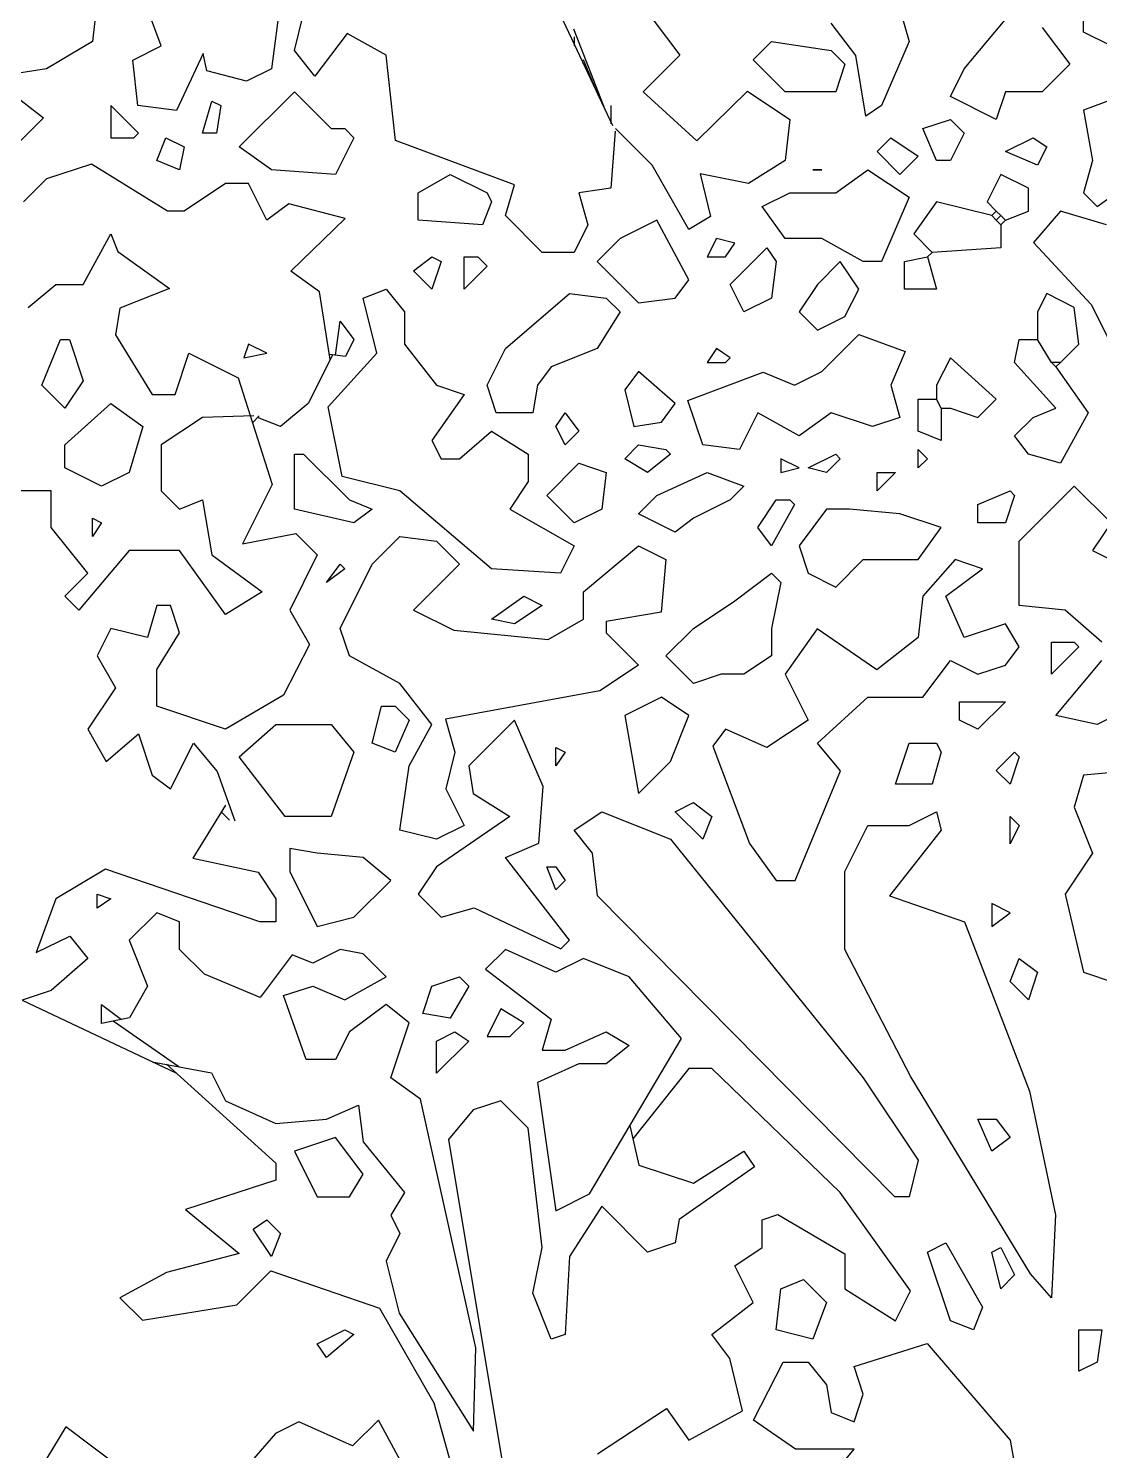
# Model space of a CAD drawing. Header units: millimetres. Extents: x 1211.91 to 1219.54, y 1029.16 to 1038.08.
# Drawn here: x 1215.186 to 1215.802, y 1036.678 to 1037.497 of the extents above; entities that cross this region are included whole.
import ezdxf

# ---------------------------------------------------------------- set-up
doc = ezdxf.new("R2010")
doc.units = ezdxf.units.MM
doc.header["$MEASUREMENT"] = 0
for name, color, linetype in [('Hojas01', 94, 'CONTINUOUS'), ('Hojas02', 62, 'CONTINUOUS'), ('Tronco', 34, 'CONTINUOUS')]:
    doc.layers.add(name, color=color, linetype=linetype)

msp = doc.modelspace()

# ---------------------------------------------------------------- linework, layer by layer
at = {"layer": 'Hojas01', "linetype": 'Continuous'}
for p, q in [((1215.48194, 1037.52592), (1215.52181, 1037.44118)), ((1215.2252, 1037.51338), (1215.22256, 1037.48962)), ((1215.3308, 1037.51338), (1215.32552, 1037.47378)), ((1215.26216, 1037.48698), (1215.25424, 1037.5081)), ((1215.33872, 1037.48434), (1215.344, 1037.50546)), ((1215.6872, 1037.5081), (1215.69248, 1037.48962)), ((1215.51785, 1037.44976), (1215.4995, 1037.49662)), ((1215.54464, 1037.50282), (1215.56048, 1037.4817)), ((1215.66173, 1037.48144), (1215.6476, 1037.50018)), ((1215.22256, 1037.48962), (1215.19616, 1037.47378)), ((1215.24579, 1037.4788), (1215.26216, 1037.48698)), ((1215.36908, 1037.49424), (1215.3506, 1037.46956)), ((1215.39152, 1037.4817), (1215.36908, 1037.49424)), ((1215.69248, 1037.48962), (1215.67664, 1037.45266)), ((1215.2487, 1037.45266), (1215.24579, 1037.4788)), ((1215.28632, 1037.48263), (1215.27087, 1037.44989)), ((1215.2883, 1037.4726), (1215.28632, 1037.48263)), ((1215.3506, 1037.46956), (1215.33872, 1037.48434)), ((1215.39693, 1037.4326), (1215.39152, 1037.4817)), ((1215.51375, 1037.45821), (1215.50504, 1037.47906)), ((1215.56048, 1037.4817), (1215.53936, 1037.46058)), ((1215.66753, 1037.44659), (1215.66173, 1037.48144)), ((1215.19616, 1037.47378), (1215.16422, 1037.4689)), ((1215.31127, 1037.46666), (1215.2883, 1037.4726)), ((1215.32552, 1037.47378), (1215.31127, 1037.46666)), ((1215.16422, 1037.4689), (1215.19445, 1037.44567)), ((1215.53936, 1037.46058), (1215.57025, 1037.43234)), ((1215.57025, 1037.43234), (1215.59942, 1037.46098)), ((1215.59942, 1037.46098), (1215.62384, 1037.44474)), ((1215.81511, 1037.45834), (1215.7928, 1037.45002)), ((1215.19445, 1037.44567), (1215.17346, 1037.42468)), ((1215.27087, 1037.44989), (1215.2487, 1037.45266)), ((1215.52088, 1037.45266), (1215.52088, 1037.4421)), ((1215.67664, 1037.45266), (1215.66753, 1037.44659)), ((1215.7928, 1037.45002), (1215.79808, 1037.42098)), ((1215.52339, 1037.43788), (1215.52088, 1037.40514)), ((1215.54464, 1037.41834), (1215.52352, 1037.43946)), ((1215.62384, 1037.44474), (1215.6212, 1037.42098)), ((1215.46531, 1037.40712), (1215.39693, 1037.4326)), ((1215.6212, 1037.42098), (1215.60008, 1037.40778)), ((1215.79808, 1037.42098), (1215.7928, 1037.4025)), ((1215.80072, 1037.39458), (1215.83768, 1037.42098)), ((1215.22203, 1037.419), (1215.19616, 1037.41042)), ((1215.26573, 1037.39194), (1215.22203, 1037.419)), ((1215.56576, 1037.38138), (1215.54464, 1037.41834)), ((1215.60008, 1037.40778), (1215.57223, 1037.41333)), ((1215.57223, 1037.41333), (1215.57817, 1037.38878)), ((1215.19616, 1037.41042), (1215.18296, 1037.39722)), ((1215.29912, 1037.40778), (1215.27536, 1037.39194)), ((1215.31232, 1037.40778), (1215.29912, 1037.40778)), ((1215.32288, 1037.38666), (1215.31232, 1037.40778)), ((1215.46016, 1037.3893), (1215.46531, 1037.40712)), ((1215.52088, 1037.40514), (1215.5024, 1037.4025)), ((1215.5024, 1037.4025), (1215.50768, 1037.38402)), ((1215.7928, 1037.4025), (1215.80072, 1037.39458)), ((1215.27536, 1037.39194), (1215.26573, 1037.39194)), ((1215.33555, 1037.39617), (1215.32288, 1037.38666)), ((1215.36803, 1037.38772), (1215.33555, 1037.39617)), ((1215.48128, 1037.36818), (1215.46016, 1037.3893)), ((1215.57817, 1037.38878), (1215.56576, 1037.38138)), ((1215.7796, 1037.39194), (1215.76403, 1037.37386)), ((1215.806, 1037.38402), (1215.7796, 1037.39194)), ((1215.33661, 1037.35736), (1215.36803, 1037.38772)), ((1215.50768, 1037.38402), (1215.49976, 1037.36818)), ((1215.21728, 1037.3497), (1215.23312, 1037.37874)), ((1215.23312, 1037.37874), (1215.23708, 1037.36871)), ((1215.76403, 1037.37386), (1215.79729, 1037.33809)), ((1215.23708, 1037.36871), (1215.26691, 1037.34733)), ((1215.49976, 1037.36818), (1215.48128, 1037.36818)), ((1215.35324, 1037.34535), (1215.33661, 1037.35736)), ((1215.1856, 1037.3365), (1215.20144, 1037.3497)), ((1215.20144, 1037.3497), (1215.21728, 1037.3497)), ((1215.26691, 1037.34733), (1215.23827, 1037.33598)), ((1215.35931, 1037.30654), (1215.35324, 1037.34535)), ((1215.37832, 1037.34178), (1215.39152, 1037.34706)), ((1215.38624, 1037.3101), (1215.37832, 1037.34178)), ((1215.39152, 1037.34706), (1215.40208, 1037.33386)), ((1215.23827, 1037.33598), (1215.23576, 1037.32066)), ((1215.40208, 1037.33386), (1215.40208, 1037.31538)), ((1215.79729, 1037.33809), (1215.80904, 1037.31459)), ((1215.36235, 1037.30892), (1215.36512, 1037.32858)), ((1215.36512, 1037.32858), (1215.37304, 1037.31802)), ((1215.23576, 1037.32066), (1215.25688, 1037.28634)), ((1215.37304, 1037.31802), (1215.36816, 1037.30812)), ((1215.40208, 1037.31538), (1215.42056, 1037.29162)), ((1215.64232, 1037.29954), (1215.66357, 1037.3208)), ((1215.66357, 1037.3208), (1215.69024, 1037.31103)), ((1215.27008, 1037.28634), (1215.278, 1037.3101)), ((1215.278, 1037.3101), (1215.30638, 1037.29598)), ((1215.36063, 1037.30905), (1215.34664, 1037.28106)), ((1215.35826, 1037.27922), (1215.38624, 1037.3101)), ((1215.36816, 1037.30812), (1215.35892, 1037.30931)), ((1215.69024, 1037.31103), (1215.68192, 1037.29162)), ((1215.5651, 1037.28291), (1215.60853, 1037.29928)), ((1215.60853, 1037.29928), (1215.62648, 1037.29162)), ((1215.62648, 1037.29162), (1215.64232, 1037.29954)), ((1215.30638, 1037.29598), (1215.32605, 1037.2346)), ((1215.42056, 1037.29162), (1215.4364, 1037.28634)), ((1215.68192, 1037.29162), (1215.6872, 1037.27314)), ((1215.25688, 1037.28634), (1215.27008, 1037.28634)), ((1215.4364, 1037.28634), (1215.41792, 1037.25994)), ((1215.57368, 1037.2573), (1215.5651, 1037.28291)), ((1215.31536, 1037.27407), (1215.28592, 1037.27314)), ((1215.31853, 1037.27407), (1215.31457, 1037.27011)), ((1215.34664, 1037.28106), (1215.3308, 1037.26786)), ((1215.36618, 1037.23922), (1215.35826, 1037.27922)), ((1215.60536, 1037.27578), (1215.5948, 1037.25466)), ((1215.62912, 1037.26258), (1215.60536, 1037.27578)), ((1215.6476, 1037.27578), (1215.62912, 1037.26258)), ((1215.67136, 1037.26786), (1215.6476, 1037.27578)), ((1215.28592, 1037.27314), (1215.26216, 1037.2573)), ((1215.3308, 1037.26786), (1215.3176, 1037.27314)), ((1215.6872, 1037.27314), (1215.67136, 1037.26786)), ((1215.26216, 1037.2573), (1215.26216, 1037.2309)), ((1215.41792, 1037.25994), (1215.4232, 1037.24938)), ((1215.43376, 1037.24938), (1215.45224, 1037.26522)), ((1215.45224, 1037.26522), (1215.47336, 1037.25202)), ((1215.5948, 1037.25466), (1215.57368, 1037.2573)), ((1215.4232, 1037.24938), (1215.43376, 1037.24938)), ((1215.47336, 1037.25202), (1215.47336, 1037.23618)), ((1215.32605, 1037.2346), (1215.30889, 1037.20041)), ((1215.39944, 1037.2309), (1215.36618, 1037.23922)), ((1215.47336, 1037.23618), (1215.4628, 1037.22034)), ((1215.75584, 1037.20186), (1215.78752, 1037.23354)), ((1215.78752, 1037.23354), (1215.80864, 1037.21242)), ((1215.1988, 1037.2309), (1215.18032, 1037.2309)), ((1215.1988, 1037.20978), (1215.1988, 1037.2309)), ((1215.26216, 1037.2309), (1215.27272, 1037.22034)), ((1215.27272, 1037.22034), (1215.28592, 1037.22562)), ((1215.28592, 1037.22562), (1215.2912, 1037.19394)), ((1215.45224, 1037.18602), (1215.39944, 1037.2309)), ((1215.4628, 1037.22034), (1215.49976, 1037.19922)), ((1215.21992, 1037.18338), (1215.1988, 1037.20978)), ((1215.80864, 1037.21242), (1215.79808, 1037.19658)), ((1215.30889, 1037.20041), (1215.33965, 1037.20622)), ((1215.33965, 1037.20622), (1215.35192, 1037.19394)), ((1215.3836, 1037.18866), (1215.39944, 1037.2045)), ((1215.39944, 1037.2045), (1215.42056, 1037.20186)), ((1215.42056, 1037.20186), (1215.43376, 1037.18866)), ((1215.75584, 1037.1649), (1215.75584, 1037.20186)), ((1215.24368, 1037.19658), (1215.21464, 1037.16226)), ((1215.27272, 1037.19658), (1215.24368, 1037.19658)), ((1215.29912, 1037.15962), (1215.27272, 1037.19658)), ((1215.2912, 1037.19394), (1215.32024, 1037.17282)), ((1215.35192, 1037.19394), (1215.33608, 1037.16226)), ((1215.49976, 1037.19922), (1215.49184, 1037.18338)), ((1215.50504, 1037.17282), (1215.53672, 1037.19922)), ((1215.53672, 1037.19922), (1215.55256, 1037.1913)), ((1215.79808, 1037.19658), (1215.8192, 1037.18602)), ((1215.36512, 1037.1517), (1215.3836, 1037.18866)), ((1215.43376, 1037.18866), (1215.40736, 1037.16226)), ((1215.49184, 1037.18338), (1215.45224, 1037.18602)), ((1215.55256, 1037.1913), (1215.54979, 1037.16094)), ((1215.71888, 1037.1913), (1215.7004, 1037.17018)), ((1215.7136, 1037.17018), (1215.73472, 1037.18602)), ((1215.73472, 1037.18602), (1215.71888, 1037.1913)), ((1215.20672, 1037.17018), (1215.21992, 1037.18338)), ((1215.21464, 1037.16226), (1215.20672, 1037.17018)), ((1215.32024, 1037.17282), (1215.29912, 1037.15962)), ((1215.50504, 1037.15698), (1215.50504, 1037.17282)), ((1215.7004, 1037.17018), (1215.69776, 1037.14642)), ((1215.72416, 1037.14642), (1215.7136, 1037.17018)), ((1215.25952, 1037.1649), (1215.25424, 1037.14642)), ((1215.26744, 1037.1649), (1215.25952, 1037.1649)), ((1215.27272, 1037.14906), (1215.26744, 1037.1649)), ((1215.33608, 1037.16226), (1215.34743, 1037.14246)), ((1215.40736, 1037.16226), (1215.43059, 1037.15065)), ((1215.54979, 1037.16094), (1215.51824, 1037.15566)), ((1215.78224, 1037.16226), (1215.75584, 1037.1649)), ((1215.80336, 1037.14378), (1215.78224, 1037.16226)), ((1215.23312, 1037.1517), (1215.2252, 1037.13586)), ((1215.25424, 1037.14642), (1215.23312, 1037.1517)), ((1215.3704, 1037.13586), (1215.36512, 1037.1517)), ((1215.48471, 1037.14537), (1215.50504, 1037.15698)), ((1215.51824, 1037.15566), (1215.51824, 1037.14906)), ((1215.63955, 1037.15144), (1215.6212, 1037.1253)), ((1215.67387, 1037.12781), (1215.63955, 1037.15144)), ((1215.74792, 1037.15434), (1215.72416, 1037.14642)), ((1215.75584, 1037.14114), (1215.74792, 1037.15434)), ((1215.25952, 1037.12794), (1215.27272, 1037.14906)), ((1215.43059, 1037.15065), (1215.48471, 1037.14537)), ((1215.51824, 1037.14906), (1215.53672, 1037.13058)), ((1215.69776, 1037.14642), (1215.67387, 1037.12781)), ((1215.2252, 1037.13586), (1215.23576, 1037.11738)), ((1215.34743, 1037.14246), (1215.33252, 1037.11316)), ((1215.39944, 1037.12002), (1215.3704, 1037.13586)), ((1215.74792, 1037.13058), (1215.75584, 1037.14114)), ((1215.25952, 1037.10682), (1215.25952, 1037.12794)), ((1215.53672, 1037.13058), (1215.51441, 1037.11567)), ((1215.7004, 1037.1121), (1215.71624, 1037.13322)), ((1215.71624, 1037.13322), (1215.73208, 1037.1253)), ((1215.73208, 1037.1253), (1215.74792, 1037.13058)), ((1215.77696, 1037.10154), (1215.80336, 1037.13322)), ((1215.41792, 1037.09626), (1215.39944, 1037.12002)), ((1215.6212, 1037.1253), (1215.6344, 1037.0989)), ((1215.23576, 1037.11738), (1215.21992, 1037.09362)), ((1215.33252, 1037.11316), (1215.29912, 1037.09362)), ((1215.51441, 1037.11567), (1215.42571, 1037.09943)), ((1215.63968, 1037.0857), (1215.66872, 1037.1121)), ((1215.66872, 1037.1121), (1215.7004, 1037.1121)), ((1215.29912, 1037.09362), (1215.25952, 1037.10682)), ((1215.82184, 1037.10682), (1215.80072, 1037.09626)), ((1215.21992, 1037.09362), (1215.23048, 1037.07514)), ((1215.40472, 1037.0725), (1215.41792, 1037.09626)), ((1215.42571, 1037.09943), (1215.43112, 1037.08042)), ((1215.46544, 1037.0989), (1215.43904, 1037.0725)), ((1215.48181, 1037.06062), (1215.46544, 1037.0989)), ((1215.6344, 1037.0989), (1215.61064, 1037.08306)), ((1215.80072, 1037.09626), (1215.77696, 1037.10154)), ((1215.23048, 1037.07514), (1215.24896, 1037.09098)), ((1215.24896, 1037.09098), (1215.25688, 1037.06722)), ((1215.26744, 1037.0593), (1215.28064, 1037.0857)), ((1215.28064, 1037.0857), (1215.29437, 1037.0692)), ((1215.65301, 1037.06973), (1215.63968, 1037.0857)), ((1215.43112, 1037.08042), (1215.42584, 1037.0593)), ((1215.29437, 1037.0692), (1215.3044, 1037.04082)), ((1215.39944, 1037.03554), (1215.40472, 1037.0725)), ((1215.43904, 1037.0725), (1215.44168, 1037.05666)), ((1215.82184, 1037.06986), (1215.7928, 1037.06722)), ((1215.25688, 1037.06722), (1215.26744, 1037.0593)), ((1215.7928, 1037.06722), (1215.78752, 1037.04874)), ((1215.42584, 1037.0593), (1215.4364, 1037.03818)), ((1215.44168, 1037.05666), (1215.4628, 1037.04346)), ((1215.47943, 1037.02802), (1215.48181, 1037.06062)), ((1215.29912, 1037.04993), (1215.28038, 1037.01944)), ((1215.30137, 1037.04122), (1215.29675, 1037.04584)), ((1215.78752, 1037.04874), (1215.79808, 1037.02234)), ((1215.4628, 1037.04346), (1215.42056, 1037.01442)), ((1215.4364, 1037.03818), (1215.42056, 1037.03026)), ((1215.42056, 1037.03026), (1215.39944, 1037.03554)), ((1215.46016, 1037.0197), (1215.47943, 1037.02802)), ((1215.79808, 1037.02234), (1215.78224, 1036.99858)), ((1215.23009, 1037.0131), (1215.20144, 1036.99594)), ((1215.31879, 1036.98274), (1215.23009, 1037.0131)), ((1215.28038, 1037.01944), (1215.318, 1037.01126)), ((1215.42056, 1037.01442), (1215.41, 1036.99858)), ((1215.49712, 1036.97218), (1215.46016, 1037.0197)), ((1215.318, 1037.01126), (1215.32816, 1036.99594)), ((1215.20144, 1036.99594), (1215.19022, 1036.96506)), ((1215.32816, 1036.99594), (1215.32816, 1036.98274)), ((1215.41, 1036.99858), (1215.4232, 1036.98538)), ((1215.78224, 1036.99858), (1215.7928, 1036.9537)), ((1215.25952, 1036.98802), (1215.24368, 1036.97218)), ((1215.27272, 1036.98274), (1215.25952, 1036.98802)), ((1215.4232, 1036.98538), (1215.44221, 1036.9908)), ((1215.44221, 1036.9908), (1215.49211, 1036.96717)), ((1215.27272, 1036.9669), (1215.27272, 1036.98274)), ((1215.32816, 1036.98274), (1215.31879, 1036.98274)), ((1215.19022, 1036.96506), (1215.20963, 1036.97443)), ((1215.20963, 1036.97443), (1215.21992, 1036.96162)), ((1215.24368, 1036.97218), (1215.25424, 1036.94578)), ((1215.49211, 1036.96717), (1215.49712, 1036.97218)), ((1215.28698, 1036.95265), (1215.27272, 1036.9669)), ((1215.33753, 1036.96374), (1215.31905, 1036.93918)), ((1215.34928, 1036.95898), (1215.33753, 1036.96374)), ((1215.36512, 1036.9669), (1215.34928, 1036.95898)), ((1215.37832, 1036.96426), (1215.36512, 1036.9669)), ((1215.39152, 1036.95106), (1215.37832, 1036.96426)), ((1215.46016, 1036.9669), (1215.44881, 1036.95555)), ((1215.4892, 1036.9537), (1215.46016, 1036.9669)), ((1215.21992, 1036.96162), (1215.1988, 1036.94314)), ((1215.44881, 1036.95555), (1215.48643, 1036.92678)), ((1215.50504, 1036.96162), (1215.4892, 1036.9537)), ((1215.53144, 1036.95106), (1215.50504, 1036.96162)), ((1215.31905, 1036.93918), (1215.28698, 1036.95265)), ((1215.36776, 1036.93786), (1215.39152, 1036.95106)), ((1215.7928, 1036.9537), (1215.81049, 1036.94776)), ((1215.1988, 1036.94314), (1215.18217, 1036.9376)), ((1215.25424, 1036.94578), (1215.24381, 1036.92757)), ((1215.33252, 1036.94024), (1215.34928, 1036.94578)), ((1215.34545, 1036.90354), (1215.33252, 1036.94024)), ((1215.34928, 1036.94578), (1215.36776, 1036.93786)), ((1215.18217, 1036.9376), (1215.27061, 1036.89576)), ((1215.22784, 1036.92414), (1215.22784, 1036.93522)), ((1215.22784, 1036.93522), (1215.23933, 1036.92651)), ((1215.39152, 1036.93522), (1215.3704, 1036.91938)), ((1215.40472, 1036.92466), (1215.39152, 1036.93522)), ((1215.24381, 1036.92757), (1215.22784, 1036.92414)), ((1215.27233, 1036.89932), (1215.23457, 1036.92559)), ((1215.39416, 1036.89298), (1215.40472, 1036.92466)), ((1215.48643, 1036.92678), (1215.48128, 1036.90882)), ((1215.3704, 1036.91938), (1215.36248, 1036.90354)), ((1215.49448, 1036.90882), (1215.51824, 1036.91938)), ((1215.51824, 1036.91938), (1215.53144, 1036.91146)), ((1215.48128, 1036.90882), (1215.49448, 1036.90882)), ((1215.53144, 1036.91146), (1215.51824, 1036.9009)), ((1215.25688, 1036.90222), (1215.29107, 1036.89589)), ((1215.26507, 1036.90077), (1215.32816, 1036.84375)), ((1215.36248, 1036.90354), (1215.34545, 1036.90354)), ((1215.5024, 1036.9009), (1215.47864, 1036.89034)), ((1215.51824, 1036.9009), (1215.5024, 1036.9009)), ((1215.29107, 1036.89589), (1215.29912, 1036.87978)), ((1215.41132, 1036.88071), (1215.39416, 1036.89298)), ((1215.47864, 1036.89034), (1215.4892, 1036.81642)), ((1215.29912, 1036.87978), (1215.32816, 1036.86658)), ((1215.3572, 1036.86922), (1215.37568, 1036.87714)), ((1215.37568, 1036.87714), (1215.37832, 1036.85602)), ((1215.45752, 1036.87978), (1215.44168, 1036.8745)), ((1215.47336, 1036.86394), (1215.45752, 1036.87978)), ((1215.32816, 1036.86658), (1215.3572, 1036.86922)), ((1215.53184, 1036.8654), (1215.53699, 1036.84269)), ((1215.48128, 1036.7953), (1215.47336, 1036.86394)), ((1215.37832, 1036.85602), (1215.40208, 1036.82698)), ((1215.5684, 1036.83226), (1215.59744, 1036.85074)), ((1215.59744, 1036.85074), (1215.60351, 1036.84164)), ((1215.32816, 1036.84375), (1215.32816, 1036.83411)), ((1215.53699, 1036.84269), (1215.5684, 1036.83226)), ((1215.60351, 1036.84164), (1215.56009, 1036.81141)), ((1215.32816, 1036.83411), (1215.27602, 1036.81708)), ((1215.40208, 1036.82698), (1215.39416, 1036.81378)), ((1215.4892, 1036.81642), (1215.50847, 1036.82606)), ((1215.27602, 1036.81708), (1215.30691, 1036.79174)), ((1215.5156, 1036.81906), (1215.49712, 1036.79002)), ((1215.542, 1036.79266), (1215.5156, 1036.81906)), ((1215.39416, 1036.81378), (1215.39944, 1036.80322)), ((1215.56009, 1036.81141), (1215.55784, 1036.79794)), ((1215.608, 1036.81114), (1215.61698, 1036.81418)), ((1215.608, 1036.7953), (1215.608, 1036.81114)), ((1215.61698, 1036.81418), (1215.65552, 1036.79161)), ((1215.39944, 1036.80322), (1215.39152, 1036.78738)), ((1215.30691, 1036.79174), (1215.2652, 1036.78078)), ((1215.476, 1036.7689), (1215.48128, 1036.7953)), ((1215.55784, 1036.79794), (1215.542, 1036.79266)), ((1215.59216, 1036.78474), (1215.608, 1036.7953)), ((1215.65552, 1036.79161), (1215.65552, 1036.77154)), ((1215.49712, 1036.79002), (1215.49448, 1036.74514)), ((1215.60272, 1036.76362), (1215.59216, 1036.78474)), ((1215.2652, 1036.78078), (1215.2384, 1036.76626)), ((1215.30572, 1036.7623), (1215.32526, 1036.78184)), ((1215.2384, 1036.76626), (1215.25134, 1036.75333)), ((1215.48656, 1036.7425), (1215.476, 1036.7689)), ((1215.25134, 1036.75333), (1215.30572, 1036.7623)), ((1215.57896, 1036.74514), (1215.60272, 1036.76362)), ((1215.49448, 1036.74514), (1215.48656, 1036.7425)), ((1215.58926, 1036.73142), (1215.57896, 1036.74514)), ((1215.59665, 1036.70119), (1215.58926, 1036.73142)), ((1215.60299, 1036.69578), (1215.62001, 1036.7293)), ((1215.62001, 1036.7293), (1215.6344, 1036.7293)), ((1215.6344, 1036.7293), (1215.64496, 1036.7161)), ((1215.66608, 1036.71082), (1215.6608, 1036.7268)), ((1215.64496, 1036.7161), (1215.6476, 1036.70026)), ((1215.6608, 1036.69498), (1215.66608, 1036.71082)), ((1215.51309, 1036.67637), (1215.55283, 1036.70251)), ((1215.55283, 1036.70251), (1215.56576, 1036.68442)), ((1215.56576, 1036.68442), (1215.59665, 1036.70119)), ((1215.34136, 1036.69498), (1215.3279, 1036.68825)), ((1215.37225, 1036.68099), (1215.34136, 1036.69498)), ((1215.38717, 1036.69591), (1215.37225, 1036.68099)), ((1215.40472, 1036.6633), (1215.38717, 1036.69591)), ((1215.62701, 1036.67914), (1215.60299, 1036.69578)), ((1215.6476, 1036.70026), (1215.6608, 1036.69498)), ((1215.20725, 1036.69195), (1215.18587, 1036.65684)), ((1215.2384, 1036.66858), (1215.20725, 1036.69195)), ((1215.3279, 1036.68825), (1215.30533, 1036.66198)), ((1215.6608, 1036.67914), (1215.62701, 1036.67914)), ((1215.6476, 1036.6633), (1215.6608, 1036.67914))]:
    msp.add_line(p, q, dxfattribs=at)
at = {"layer": 'Hojas02', "linetype": 'Continuous'}
for p, q in [((1215.72416, 1037.47378), (1215.75056, 1037.50546)), ((1215.7928, 1037.4949), (1215.7928, 1037.51074)), ((1215.76904, 1037.49754), (1215.78488, 1037.47642)), ((1215.80864, 1037.48698), (1215.7928, 1037.4949)), ((1215.49976, 1037.49226), (1215.49976, 1037.48698)), ((1215.60272, 1037.47906), (1215.61328, 1037.48962)), ((1215.61328, 1037.48962), (1215.6476, 1037.48434)), ((1215.6212, 1037.46058), (1215.60272, 1037.47906)), ((1215.6476, 1037.48434), (1215.65552, 1037.47642)), ((1215.65552, 1037.47642), (1215.65024, 1037.46058)), ((1215.71624, 1037.45794), (1215.72416, 1037.47378)), ((1215.78488, 1037.47642), (1215.76904, 1037.46058)), ((1215.28592, 1037.43682), (1215.2912, 1037.4553)), ((1215.2912, 1037.4553), (1215.29648, 1037.45266)), ((1215.30704, 1037.4289), (1215.33872, 1037.46058)), ((1215.33872, 1037.46058), (1215.35984, 1037.43946)), ((1215.65024, 1037.46058), (1215.6212, 1037.46058)), ((1215.74264, 1037.44474), (1215.71624, 1037.45794)), ((1215.74792, 1037.46058), (1215.74264, 1037.44474)), ((1215.76904, 1037.46058), (1215.74792, 1037.46058)), ((1215.24896, 1037.43682), (1215.23312, 1037.45266)), ((1215.23312, 1037.45266), (1215.23312, 1037.43418)), ((1215.29648, 1037.45266), (1215.29384, 1037.43682)), ((1215.35984, 1037.43946), (1215.36776, 1037.43946)), ((1215.36776, 1037.43946), (1215.37304, 1037.43418)), ((1215.7004, 1037.43946), (1215.71624, 1037.44474)), ((1215.70832, 1037.42098), (1215.7004, 1037.43946)), ((1215.71624, 1037.44474), (1215.72416, 1037.43682)), ((1215.23312, 1037.43418), (1215.24632, 1037.43418)), ((1215.24632, 1037.43418), (1215.24896, 1037.43682)), ((1215.25952, 1037.42098), (1215.2648, 1037.43418)), ((1215.2648, 1037.43418), (1215.27536, 1037.4289)), ((1215.29384, 1037.43682), (1215.28592, 1037.43682)), ((1215.37304, 1037.43418), (1215.36248, 1037.41306)), ((1215.674, 1037.42626), (1215.68192, 1037.43418)), ((1215.68192, 1037.43418), (1215.69776, 1037.42362)), ((1215.72416, 1037.43682), (1215.71624, 1037.42098)), ((1215.74792, 1037.42626), (1215.76376, 1037.43418)), ((1215.76376, 1037.43418), (1215.77168, 1037.4289)), ((1215.27272, 1037.4157), (1215.25952, 1037.42098)), ((1215.27536, 1037.4289), (1215.27272, 1037.4157)), ((1215.32552, 1037.4157), (1215.30704, 1037.4289)), ((1215.6872, 1037.41306), (1215.674, 1037.42626)), ((1215.69776, 1037.42362), (1215.6872, 1037.41306)), ((1215.71624, 1037.42098), (1215.70832, 1037.42098)), ((1215.7664, 1037.41834), (1215.74792, 1037.42626)), ((1215.77168, 1037.4289), (1215.7664, 1037.41834)), ((1215.36248, 1037.41306), (1215.32552, 1037.4157)), ((1215.41, 1037.4025), (1215.42848, 1037.41306)), ((1215.42848, 1037.41306), (1215.4496, 1037.4025)), ((1215.64232, 1037.4157), (1215.63704, 1037.4157)), ((1215.63704, 1037.4157), (1215.64232, 1037.4157)), ((1215.65024, 1037.4025), (1215.66872, 1037.4157)), ((1215.66872, 1037.4157), (1215.69248, 1037.39986)), ((1215.74528, 1037.41306), (1215.73736, 1037.39722)), ((1215.76112, 1037.40514), (1215.74528, 1037.41306)), ((1215.76112, 1037.39194), (1215.76112, 1037.40514)), ((1215.41, 1037.38666), (1215.41, 1037.4025)), ((1215.45224, 1037.39722), (1215.44696, 1037.38402)), ((1215.4496, 1037.4025), (1215.45224, 1037.39722)), ((1215.608, 1037.39458), (1215.62384, 1037.4025)), ((1215.62384, 1037.4025), (1215.65024, 1037.4025)), ((1215.69248, 1037.39986), (1215.67664, 1037.3629)), ((1215.70832, 1037.39722), (1215.69512, 1037.37874)), ((1215.74, 1037.3893), (1215.70832, 1037.39722)), ((1215.73736, 1037.39722), (1215.74264, 1037.39194)), ((1215.6212, 1037.3761), (1215.608, 1037.39458)), ((1215.74264, 1037.39194), (1215.74, 1037.3893)), ((1215.74264, 1037.38666), (1215.74, 1037.3893)), ((1215.74528, 1037.3893), (1215.74264, 1037.39194)), ((1215.74528, 1037.3893), (1215.74264, 1037.38666)), ((1215.74792, 1037.38666), (1215.74528, 1037.3893)), ((1215.74792, 1037.38666), (1215.76112, 1037.39194)), ((1215.44696, 1037.38402), (1215.41, 1037.38666)), ((1215.54728, 1037.38666), (1215.52616, 1037.3761)), ((1215.56576, 1037.35234), (1215.54728, 1037.38666)), ((1215.74528, 1037.38402), (1215.74264, 1037.38666)), ((1215.74792, 1037.38666), (1215.74528, 1037.38402)), ((1215.74528, 1037.38402), (1215.74528, 1037.37082)), ((1215.52616, 1037.3761), (1215.51296, 1037.3629)), ((1215.5816, 1037.3761), (1215.57632, 1037.36554)), ((1215.59216, 1037.37346), (1215.5816, 1037.3761)), ((1215.58688, 1037.36554), (1215.59216, 1037.37346)), ((1215.64232, 1037.3761), (1215.6212, 1037.3761)), ((1215.66608, 1037.3629), (1215.64232, 1037.3761)), ((1215.69512, 1037.37874), (1215.70568, 1037.36818)), ((1215.40736, 1037.35762), (1215.41792, 1037.36554)), ((1215.41792, 1037.36554), (1215.4232, 1037.3629)), ((1215.4364, 1037.34706), (1215.4364, 1037.36554)), ((1215.4364, 1037.36554), (1215.44432, 1037.36554)), ((1215.44432, 1037.36554), (1215.4496, 1037.36026)), ((1215.57632, 1037.36554), (1215.58688, 1037.36554)), ((1215.58952, 1037.3497), (1215.61064, 1037.37082)), ((1215.61064, 1037.37082), (1215.61592, 1037.3629)), ((1215.68984, 1037.3629), (1215.70304, 1037.36554)), ((1215.70568, 1037.36818), (1215.70304, 1037.36554)), ((1215.70304, 1037.36554), (1215.70832, 1037.34706)), ((1215.74528, 1037.37082), (1215.70568, 1037.36818)), ((1215.41792, 1037.34706), (1215.40736, 1037.35762)), ((1215.4232, 1037.3629), (1215.41792, 1037.34706)), ((1215.4496, 1037.36026), (1215.4364, 1037.34706)), ((1215.51296, 1037.3629), (1215.53672, 1037.33914)), ((1215.61592, 1037.3629), (1215.61328, 1037.34178)), ((1215.65288, 1037.3629), (1215.63968, 1037.3497)), ((1215.66344, 1037.34706), (1215.65288, 1037.3629)), ((1215.67664, 1037.3629), (1215.66608, 1037.3629)), ((1215.68984, 1037.34706), (1215.68984, 1037.3629)), ((1215.55784, 1037.34178), (1215.56576, 1037.35234)), ((1215.59744, 1037.33386), (1215.58952, 1037.3497)), ((1215.63968, 1037.3497), (1215.62912, 1037.33386)), ((1215.46016, 1037.31274), (1215.49712, 1037.34442)), ((1215.49712, 1037.34442), (1215.51824, 1037.34178)), ((1215.51824, 1037.34178), (1215.52616, 1037.33386)), ((1215.53672, 1037.33914), (1215.55784, 1037.34178)), ((1215.61328, 1037.34178), (1215.59744, 1037.33386)), ((1215.65552, 1037.33122), (1215.66344, 1037.34706)), ((1215.70832, 1037.34706), (1215.68984, 1037.34706)), ((1215.77168, 1037.34442), (1215.7664, 1037.33386)), ((1215.78752, 1037.3365), (1215.77168, 1037.34442)), ((1215.52616, 1037.33386), (1215.51296, 1037.31274)), ((1215.62912, 1037.33386), (1215.63968, 1037.3233)), ((1215.63968, 1037.3233), (1215.65552, 1037.33122)), ((1215.7664, 1037.33386), (1215.7664, 1037.31802)), ((1215.79016, 1037.31538), (1215.78752, 1037.3365)), ((1215.19352, 1037.29162), (1215.20408, 1037.31802)), ((1215.20408, 1037.31802), (1215.20936, 1037.31802)), ((1215.20936, 1037.31802), (1215.21728, 1037.29426)), ((1215.31232, 1037.31538), (1215.30968, 1037.30746)), ((1215.32288, 1037.3101), (1215.31232, 1037.31538)), ((1215.7532, 1037.30482), (1215.75584, 1037.31802)), ((1215.75584, 1037.31802), (1215.7664, 1037.31802)), ((1215.77432, 1037.30482), (1215.7664, 1037.31802)), ((1215.7796, 1037.30482), (1215.79016, 1037.31538)), ((1215.30968, 1037.30746), (1215.32288, 1037.3101)), ((1215.4496, 1037.29162), (1215.46016, 1037.31274)), ((1215.51296, 1037.31274), (1215.48656, 1037.30218)), ((1215.5816, 1037.31274), (1215.57632, 1037.30482)), ((1215.58952, 1037.30746), (1215.5816, 1037.31274)), ((1215.58688, 1037.30482), (1215.58952, 1037.30746)), ((1215.71624, 1037.30746), (1215.70832, 1037.29162)), ((1215.74264, 1037.2837), (1215.71624, 1037.30746)), ((1215.48656, 1037.30218), (1215.47864, 1037.29162)), ((1215.53672, 1037.29954), (1215.5288, 1037.28898)), ((1215.55784, 1037.28106), (1215.53672, 1037.29954)), ((1215.57632, 1037.30482), (1215.58688, 1037.30482)), ((1215.77696, 1037.27842), (1215.7532, 1037.30482)), ((1215.7796, 1037.30482), (1215.77432, 1037.30482)), ((1215.77696, 1037.30218), (1215.77432, 1037.30482)), ((1215.7796, 1037.30482), (1215.77696, 1037.30218)), ((1215.77696, 1037.30218), (1215.79544, 1037.27578)), ((1215.20672, 1037.27842), (1215.19352, 1037.29162)), ((1215.21728, 1037.29426), (1215.20672, 1037.27842)), ((1215.45488, 1037.27578), (1215.4496, 1037.29162)), ((1215.47864, 1037.29162), (1215.476, 1037.27578)), ((1215.70832, 1037.29162), (1215.70832, 1037.2837)), ((1215.5288, 1037.28898), (1215.53408, 1037.26786)), ((1215.69776, 1037.26522), (1215.69776, 1037.2837)), ((1215.69776, 1037.2837), (1215.70832, 1037.2837)), ((1215.71096, 1037.27842), (1215.70832, 1037.2837)), ((1215.73208, 1037.27314), (1215.74264, 1037.2837)), ((1215.20672, 1037.2573), (1215.23312, 1037.28106)), ((1215.23312, 1037.28106), (1215.2516, 1037.26786)), ((1215.476, 1037.27578), (1215.45488, 1037.27578)), ((1215.4892, 1037.26786), (1215.49448, 1037.27578)), ((1215.49448, 1037.27578), (1215.5024, 1037.26522)), ((1215.54992, 1037.2705), (1215.55784, 1037.28106)), ((1215.71096, 1037.27842), (1215.71096, 1037.25994)), ((1215.71096, 1037.27842), (1215.71624, 1037.27842)), ((1215.71624, 1037.27842), (1215.73208, 1037.27314)), ((1215.76376, 1037.27314), (1215.77696, 1037.27842)), ((1215.79544, 1037.27578), (1215.7796, 1037.24674)), ((1215.2516, 1037.26786), (1215.24368, 1037.24146)), ((1215.49448, 1037.2573), (1215.4892, 1037.26786)), ((1215.53408, 1037.26786), (1215.54992, 1037.2705)), ((1215.7532, 1037.26258), (1215.76376, 1037.27314)), ((1215.20672, 1037.2441), (1215.20672, 1037.2573)), ((1215.5024, 1037.26522), (1215.49448, 1037.2573)), ((1215.5288, 1037.24938), (1215.53672, 1037.2573)), ((1215.53672, 1037.2573), (1215.55256, 1037.25466)), ((1215.71096, 1037.25994), (1215.69776, 1037.26522)), ((1215.76112, 1037.25202), (1215.7532, 1037.26258)), ((1215.33872, 1037.22034), (1215.33872, 1037.25202)), ((1215.33872, 1037.25202), (1215.344, 1037.25202)), ((1215.344, 1037.25202), (1215.3704, 1037.22562)), ((1215.542, 1037.24146), (1215.5288, 1037.24938)), ((1215.5552, 1037.25202), (1215.542, 1037.24146)), ((1215.55256, 1037.25466), (1215.5552, 1037.25202)), ((1215.62912, 1037.2441), (1215.61856, 1037.24938)), ((1215.61856, 1037.24938), (1215.61856, 1037.24146)), ((1215.6344, 1037.2441), (1215.65024, 1037.25202)), ((1215.65288, 1037.24938), (1215.64496, 1037.24146)), ((1215.65024, 1037.25202), (1215.65288, 1037.24938)), ((1215.69776, 1037.2441), (1215.69776, 1037.25466)), ((1215.69776, 1037.25466), (1215.70304, 1037.24938)), ((1215.70304, 1037.24938), (1215.69776, 1037.2441)), ((1215.7796, 1037.24674), (1215.76112, 1037.25202)), ((1215.22784, 1037.23354), (1215.20672, 1037.2441)), ((1215.24368, 1037.24146), (1215.22784, 1037.23354)), ((1215.48392, 1037.22826), (1215.5024, 1037.24674)), ((1215.5024, 1037.24674), (1215.51824, 1037.24146)), ((1215.51824, 1037.24146), (1215.5156, 1037.22034)), ((1215.54728, 1037.22826), (1215.57632, 1037.24146)), ((1215.57632, 1037.24146), (1215.59744, 1037.23354)), ((1215.61856, 1037.24146), (1215.62912, 1037.2441)), ((1215.64496, 1037.24146), (1215.6344, 1037.2441)), ((1215.68456, 1037.24146), (1215.674, 1037.2309)), ((1215.674, 1037.2309), (1215.674, 1037.24146)), ((1215.674, 1037.24146), (1215.68456, 1037.24146)), ((1215.59744, 1037.23354), (1215.58952, 1037.22562)), ((1215.3704, 1037.22562), (1215.3836, 1037.22034)), ((1215.49976, 1037.21242), (1215.48392, 1037.22826)), ((1215.53672, 1037.2177), (1215.54728, 1037.22826)), ((1215.58952, 1037.22562), (1215.5684, 1037.21506)), ((1215.60536, 1037.20978), (1215.61592, 1037.22562)), ((1215.61592, 1037.22562), (1215.62384, 1037.22562)), ((1215.62384, 1037.22562), (1215.62648, 1037.22298)), ((1215.73208, 1037.22298), (1215.75056, 1037.2309)), ((1215.7532, 1037.22826), (1215.74792, 1037.21242)), ((1215.75056, 1037.2309), (1215.7532, 1037.22826)), ((1215.37304, 1037.21242), (1215.33872, 1037.22034)), ((1215.3836, 1037.22034), (1215.37304, 1037.21242)), ((1215.5156, 1037.22034), (1215.49976, 1037.21242)), ((1215.55784, 1037.20714), (1215.53672, 1037.2177)), ((1215.62648, 1037.22298), (1215.61328, 1037.19922)), ((1215.64496, 1037.22034), (1215.62912, 1037.19922)), ((1215.65816, 1037.22034), (1215.64496, 1037.22034)), ((1215.6872, 1037.2177), (1215.65816, 1037.22034)), ((1215.71096, 1037.20978), (1215.6872, 1037.2177)), ((1215.73208, 1037.21242), (1215.73208, 1037.22298)), ((1215.22256, 1037.2045), (1215.22256, 1037.21506)), ((1215.22256, 1037.21506), (1215.22784, 1037.21242)), ((1215.22784, 1037.21242), (1215.22256, 1037.2045)), ((1215.5684, 1037.21506), (1215.55784, 1037.20714)), ((1215.61328, 1037.19922), (1215.60536, 1037.20978)), ((1215.69776, 1037.1913), (1215.71096, 1037.20978)), ((1215.74792, 1037.21242), (1215.73208, 1037.21242)), ((1215.62912, 1037.19922), (1215.6344, 1037.18338)), ((1215.3572, 1037.1781), (1215.36512, 1037.18866)), ((1215.36776, 1037.18602), (1215.3572, 1037.1781)), ((1215.36512, 1037.18866), (1215.36776, 1037.18602)), ((1215.65024, 1037.17546), (1215.66608, 1037.1913)), ((1215.66608, 1037.1913), (1215.69776, 1037.1913)), ((1215.59216, 1037.16754), (1215.61328, 1037.18338)), ((1215.61328, 1037.18338), (1215.61856, 1037.1781)), ((1215.61856, 1037.1781), (1215.61328, 1037.1517)), ((1215.6344, 1037.18338), (1215.65024, 1037.17546)), ((1215.45224, 1037.15698), (1215.47072, 1037.17018)), ((1215.47072, 1037.17018), (1215.48128, 1037.1649)), ((1215.5684, 1037.1517), (1215.59216, 1037.16754)), ((1215.48128, 1037.1649), (1215.46544, 1037.15434)), ((1215.46544, 1037.15434), (1215.45224, 1037.15698)), ((1215.55256, 1037.13586), (1215.5684, 1037.1517)), ((1215.61328, 1037.1517), (1215.61328, 1037.13586)), ((1215.77432, 1037.1253), (1215.77432, 1037.14378)), ((1215.77432, 1037.14378), (1215.78752, 1037.14378)), ((1215.78752, 1037.14378), (1215.79016, 1037.14114)), ((1215.5684, 1037.12002), (1215.55256, 1037.13586)), ((1215.61328, 1037.13586), (1215.59744, 1037.1253)), ((1215.79016, 1037.14114), (1215.77432, 1037.1253)), ((1215.58424, 1037.1253), (1215.5684, 1037.12002)), ((1215.59744, 1037.1253), (1215.58424, 1037.1253)), ((1215.54992, 1037.1121), (1215.5288, 1037.10154)), ((1215.56576, 1037.10154), (1215.54992, 1037.1121)), ((1215.3836, 1037.0857), (1215.38888, 1037.10682)), ((1215.38888, 1037.10682), (1215.3968, 1037.10682)), ((1215.3968, 1037.10682), (1215.40472, 1037.0989)), ((1215.72152, 1037.0989), (1215.72152, 1037.10946)), ((1215.72152, 1037.10946), (1215.74792, 1037.10946)), ((1215.74792, 1037.10946), (1215.73208, 1037.09362)), ((1215.30704, 1037.07778), (1215.32816, 1037.09626)), ((1215.32816, 1037.09626), (1215.35984, 1037.09626)), ((1215.35984, 1037.09626), (1215.37304, 1037.08042)), ((1215.40472, 1037.0989), (1215.3968, 1037.08042)), ((1215.5288, 1037.10154), (1215.53672, 1037.05666)), ((1215.5552, 1037.07514), (1215.56576, 1037.10154)), ((1215.73208, 1037.09362), (1215.72152, 1037.0989)), ((1215.3968, 1037.08042), (1215.3836, 1037.0857)), ((1215.68456, 1037.06194), (1215.69248, 1037.0857)), ((1215.69248, 1037.0857), (1215.70832, 1037.0857)), ((1215.70832, 1037.0857), (1215.71096, 1037.08042)), ((1215.33344, 1037.04346), (1215.30704, 1037.07778)), ((1215.37304, 1037.08042), (1215.35984, 1037.04346)), ((1215.4892, 1037.0725), (1215.4892, 1037.08306)), ((1215.4892, 1037.08306), (1215.49448, 1037.08042)), ((1215.49448, 1037.08042), (1215.4892, 1037.0725)), ((1215.71096, 1037.08042), (1215.70568, 1037.06194)), ((1215.74264, 1037.06986), (1215.7532, 1037.08042)), ((1215.75584, 1037.07778), (1215.75056, 1037.06194)), ((1215.7532, 1037.08042), (1215.75584, 1037.07778)), ((1215.53672, 1037.05666), (1215.5552, 1037.07514)), ((1215.75056, 1037.06194), (1215.74264, 1037.06986)), ((1215.70568, 1037.06194), (1215.68456, 1037.06194)), ((1215.55784, 1037.0461), (1215.5684, 1037.05138)), ((1215.57368, 1037.03026), (1215.55784, 1037.0461)), ((1215.5684, 1037.05138), (1215.57896, 1037.04346)), ((1215.35984, 1037.04346), (1215.33344, 1037.04346)), ((1215.57896, 1037.04346), (1215.57368, 1037.03026)), ((1215.35192, 1037.02234), (1215.33608, 1037.02498)), ((1215.33608, 1037.02498), (1215.33608, 1037.01178)), ((1215.37832, 1037.0197), (1215.35192, 1037.02234)), ((1215.33608, 1037.01178), (1215.35192, 1036.9801)), ((1215.39416, 1037.0065), (1215.37832, 1037.0197)), ((1215.4892, 1037.00122), (1215.48392, 1037.01442)), ((1215.48392, 1037.01442), (1215.4892, 1037.01442)), ((1215.4892, 1037.01442), (1215.49448, 1037.0065)), ((1215.37304, 1036.98538), (1215.39416, 1037.0065)), ((1215.49448, 1037.0065), (1215.4892, 1037.00122)), ((1215.2252, 1036.99066), (1215.2252, 1036.99858)), ((1215.2252, 1036.99858), (1215.23312, 1036.99594)), ((1215.23312, 1036.99594), (1215.2252, 1036.99066)), ((1215.35192, 1036.9801), (1215.37304, 1036.98538)), ((1215.41792, 1036.94578), (1215.43376, 1036.95106)), ((1215.43376, 1036.95106), (1215.43904, 1036.94578)), ((1215.41264, 1036.92994), (1215.41792, 1036.94578)), ((1215.43904, 1036.94578), (1215.42848, 1036.9273)), ((1215.42848, 1036.9273), (1215.41264, 1036.92994)), ((1215.45752, 1036.93258), (1215.4496, 1036.91674)), ((1215.47072, 1036.92466), (1215.45752, 1036.93258)), ((1215.4628, 1036.91674), (1215.47072, 1036.92466)), ((1215.42056, 1036.9141), (1215.43112, 1036.91938)), ((1215.43904, 1036.9141), (1215.42056, 1036.89562)), ((1215.42056, 1036.89562), (1215.42056, 1036.9141)), ((1215.43112, 1036.91938), (1215.43904, 1036.9141)), ((1215.4496, 1036.91674), (1215.4628, 1036.91674)), ((1215.36248, 1036.85866), (1215.33872, 1036.85074)), ((1215.37832, 1036.83754), (1215.36248, 1036.85866)), ((1215.33872, 1036.85074), (1215.35192, 1036.82434)), ((1215.3704, 1036.82434), (1215.37832, 1036.83754)), ((1215.35192, 1036.82434), (1215.3704, 1036.82434)), ((1215.31496, 1036.80586), (1215.32288, 1036.81114)), ((1215.32288, 1036.81114), (1215.3308, 1036.80322)), ((1215.32552, 1036.79002), (1215.31496, 1036.80586)), ((1215.3308, 1036.80322), (1215.32552, 1036.79002)), ((1215.61856, 1036.77154), (1215.63176, 1036.77682)), ((1215.63176, 1036.77682), (1215.64496, 1036.76362)), ((1215.61592, 1036.74778), (1215.61856, 1036.77154)), ((1215.64496, 1036.76362), (1215.63704, 1036.7425)), ((1215.35192, 1036.73986), (1215.36776, 1036.74778)), ((1215.37304, 1036.74514), (1215.3572, 1036.73194)), ((1215.36776, 1036.74778), (1215.37304, 1036.74514)), ((1215.63704, 1036.7425), (1215.61592, 1036.74778)), ((1215.3572, 1036.73194), (1215.35192, 1036.73986))]:
    msp.add_line(p, q, dxfattribs=at)
at = {"layer": 'Tronco', "linetype": 'Continuous'}
for p, q in [((1215.58688, 1037.09362), (1215.57949, 1037.08386)), ((1215.61064, 1037.08306), (1215.58688, 1037.09362)), ((1215.57949, 1037.08386), (1215.60061, 1037.02789)), ((1215.62688, 1037.0065), (1215.65301, 1037.06973)), ((1215.49976, 1037.03554), (1215.5156, 1037.0461)), ((1215.5156, 1037.0461), (1215.5552, 1037.03026)), ((1215.69248, 1037.03818), (1215.70832, 1037.0461)), ((1215.70832, 1037.0461), (1215.71096, 1037.03554)), ((1215.65552, 1037.01178), (1215.66872, 1037.03818)), ((1215.66872, 1037.03818), (1215.69248, 1037.03818)), ((1215.75056, 1037.02762), (1215.75056, 1037.04346)), ((1215.75056, 1037.04346), (1215.75584, 1037.03818)), ((1215.75584, 1037.03818), (1215.75056, 1037.02762)), ((1215.51032, 1037.02234), (1215.49976, 1037.03554)), ((1215.5552, 1037.03026), (1215.66608, 1036.89298)), ((1215.71096, 1037.03554), (1215.68126, 1036.99779)), ((1215.51309, 1036.99766), (1215.51032, 1037.02234)), ((1215.60061, 1037.02789), (1215.61592, 1037.0065)), ((1215.65552, 1036.9669), (1215.65552, 1037.01178)), ((1215.61592, 1037.0065), (1215.62688, 1037.0065)), ((1215.68417, 1036.82434), (1215.51309, 1036.99766)), ((1215.68126, 1036.99779), (1215.72429, 1036.98274)), ((1215.75056, 1036.98802), (1215.74, 1036.9933)), ((1215.74, 1036.9933), (1215.74, 1036.9801)), ((1215.74, 1036.9801), (1215.75056, 1036.98802)), ((1215.72429, 1036.98274), (1215.76165, 1036.88533)), ((1215.69341, 1036.89351), (1215.65552, 1036.9669)), ((1215.75056, 1036.94842), (1215.75584, 1036.96162)), ((1215.75584, 1036.96162), (1215.7664, 1036.9537)), ((1215.56154, 1036.91556), (1215.53144, 1036.95106)), ((1215.76112, 1036.93786), (1215.75056, 1036.94842)), ((1215.7664, 1036.9537), (1215.76112, 1036.93786)), ((1215.50847, 1036.82606), (1215.56154, 1036.91556)), ((1215.56576, 1036.89826), (1215.53355, 1036.85787)), ((1215.57896, 1036.89826), (1215.56576, 1036.89826)), ((1215.65288, 1036.82698), (1215.57896, 1036.89826)), ((1215.66608, 1036.89298), (1215.69776, 1036.84546)), ((1215.76231, 1036.78012), (1215.69341, 1036.89351)), ((1215.44313, 1036.73749), (1215.41132, 1036.88071)), ((1215.76165, 1036.88533), (1215.7767, 1036.81405)), ((1215.44168, 1036.8745), (1215.42743, 1036.85748)), ((1215.74, 1036.85074), (1215.73208, 1036.86922)), ((1215.73208, 1036.86922), (1215.74264, 1036.86922)), ((1215.74264, 1036.86922), (1215.75056, 1036.85866)), ((1215.42743, 1036.85748), (1215.46201, 1036.6501)), ((1215.75056, 1036.85866), (1215.74, 1036.85074)), ((1215.69776, 1036.84546), (1215.69248, 1036.82434)), ((1215.69327, 1036.77036), (1215.65288, 1036.82698)), ((1215.69248, 1036.82434), (1215.68417, 1036.82434)), ((1215.7767, 1036.81405), (1215.77432, 1036.76626)), ((1215.70304, 1036.79266), (1215.7136, 1036.79794)), ((1215.71624, 1036.75306), (1215.70304, 1036.79266)), ((1215.7136, 1036.79794), (1215.73472, 1036.76098)), ((1215.74, 1036.79266), (1215.74528, 1036.7953)), ((1215.74528, 1036.77154), (1215.74, 1036.79266)), ((1215.74528, 1036.7953), (1215.7532, 1036.77946)), ((1215.39152, 1036.78738), (1215.39905, 1036.75742)), ((1215.32526, 1036.78184), (1215.38769, 1036.76032)), ((1215.7532, 1036.77946), (1215.74528, 1036.77154)), ((1215.77432, 1036.76626), (1215.76231, 1036.78012)), ((1215.65552, 1036.77154), (1215.68456, 1036.75306)), ((1215.68456, 1036.75306), (1215.69327, 1036.77036)), ((1215.38769, 1036.76032), (1215.41898, 1036.70581)), ((1215.73472, 1036.76098), (1215.72944, 1036.74778)), ((1215.39905, 1036.75742), (1215.44181, 1036.68944)), ((1215.72944, 1036.74778), (1215.71624, 1036.75306)), ((1215.79016, 1036.72402), (1215.79016, 1036.74778)), ((1215.79016, 1036.74778), (1215.80336, 1036.74778)), ((1215.80336, 1036.74778), (1215.80072, 1036.7293)), ((1215.44181, 1036.68944), (1215.44313, 1036.73749)), ((1215.6608, 1036.7268), (1215.70291, 1036.74)), ((1215.70291, 1036.74), (1215.75056, 1036.68442)), ((1215.80072, 1036.7293), (1215.79016, 1036.72402)), ((1215.41898, 1036.70581), (1215.44577, 1036.60945)), ((1215.75056, 1036.68442), (1215.75611, 1036.65288))]:
    msp.add_line(p, q, dxfattribs=at)

doc.saveas('drawing.dxf')
